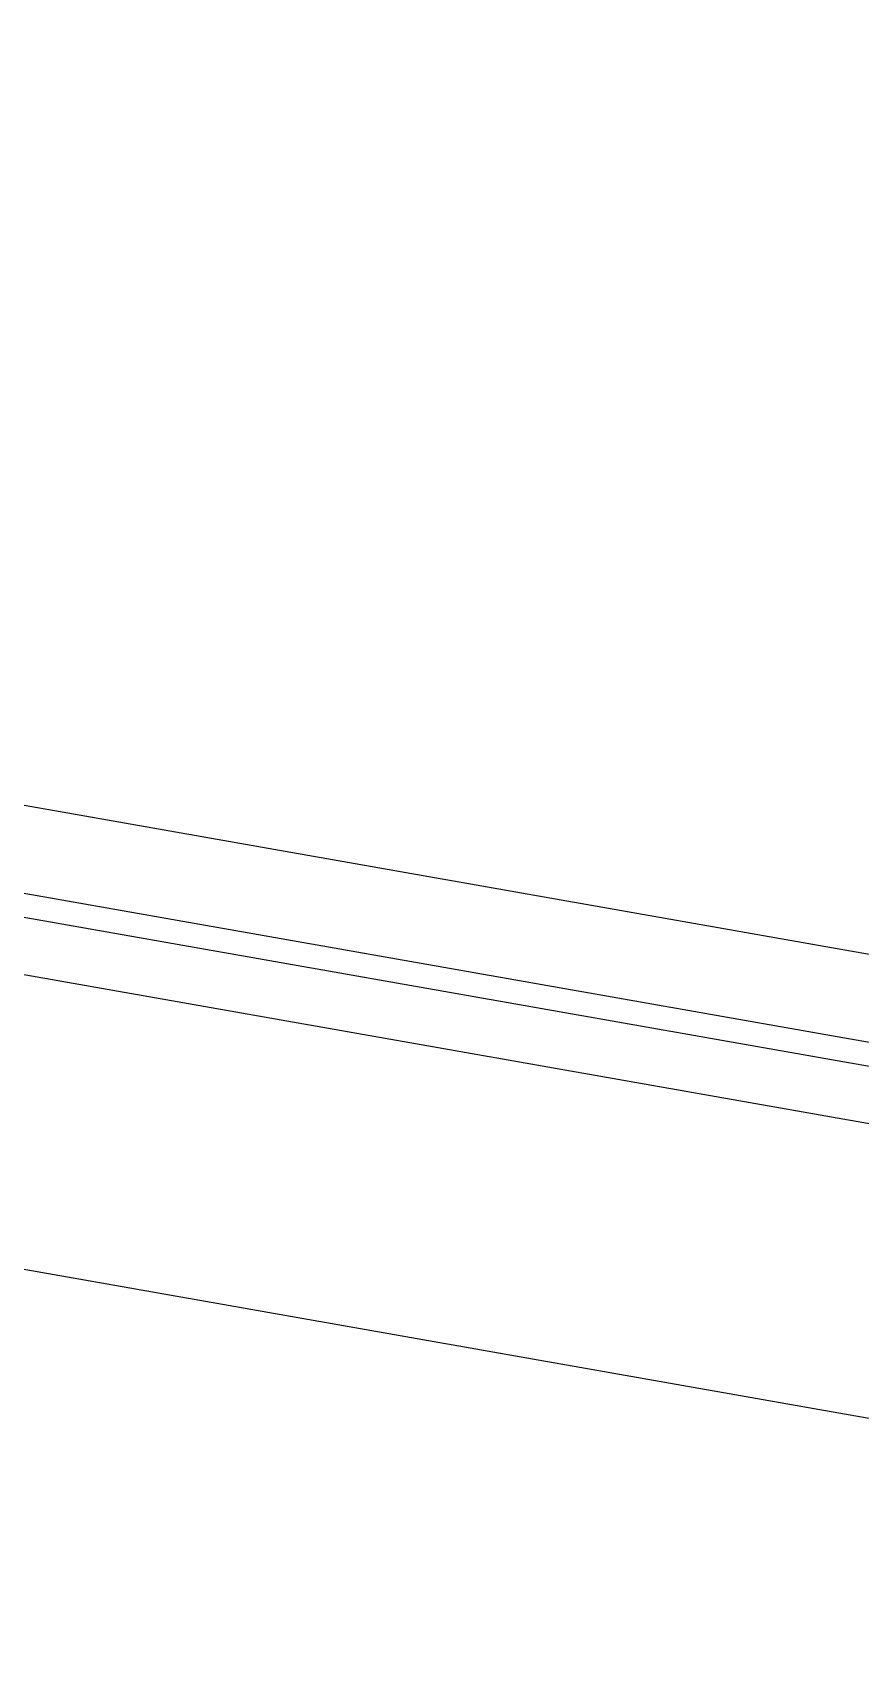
# Model space of a CAD drawing. Header units: inches. Extents: x -33163 to 19162, y -8858 to 30669.
# Drawn here: x -17011.231 to -17009.081, y 18031.95 to 18036.16 of the extents above; entities that cross this region are included whole.
import ezdxf

# ---------------------------------------------------------------- set-up
doc = ezdxf.new("R2010")
doc.units = ezdxf.units.IN
for name, color, linetype in [('PURLIN', 1, 'Continuous'), ('STLA', 12, 'Continuous'), ('TRIM', 4, 'Continuous')]:
    doc.layers.add(name, color=color, linetype=linetype)

msp = doc.modelspace()

# ---------------------------------------------------------------- linework, layer by layer
at = {"layer": 'PURLIN'}
for p, q in [((-17005.59799, 18032.71512), (-17025.13757, 18036.16048)), ((-17005.59799, 18031.94976), (-17025.26845, 18035.4182))]:
    msp.add_line(p, q, dxfattribs=at)
at = {"layer": 'STLA'}
for p, q in [((-17019.3853, 18035.35887), (-17005.59799, 18032.9278)), ((-17005.59799, 18032.86433), (-17019.3346, 18035.28647))]:
    msp.add_line(p, q, dxfattribs=at)
at = {"layer": 'TRIM'}
msp.add_line((-17017.19625, 18035.20101), (-17006.36336, 18033.29088), dxfattribs=at)

doc.saveas('drawing.dxf')
